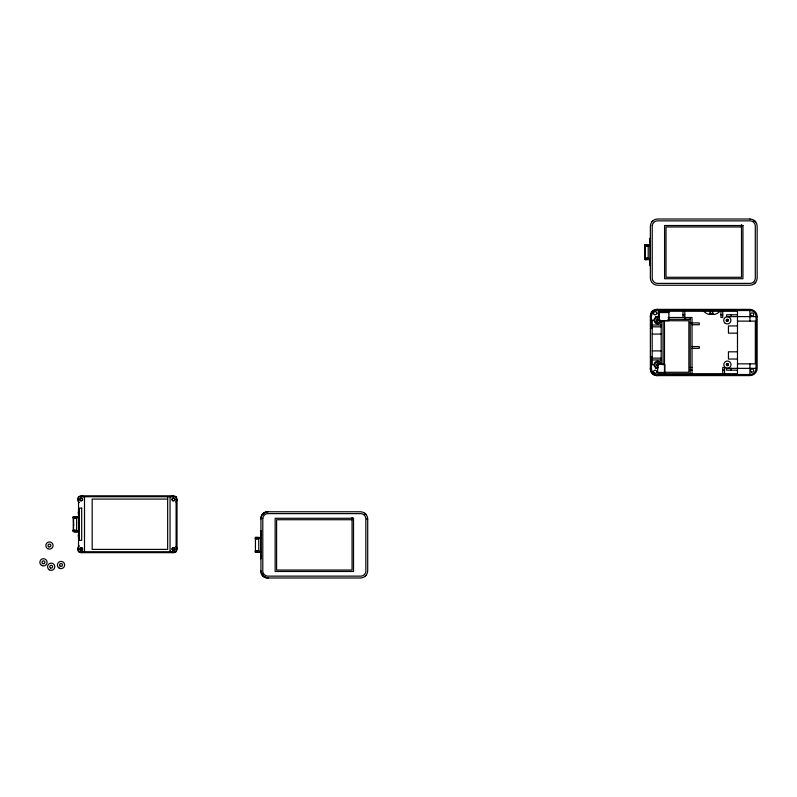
<?xml version="1.0" encoding="UTF-8"?>
<svg xmlns="http://www.w3.org/2000/svg" width="797" height="797" viewBox="0 0 797 797"><rect width="100%" height="100%" fill="white"/><g stroke="black" fill="none" stroke-linecap="round" stroke-linejoin="round"><path stroke-width="1.2" d="M659.418 320.673L659.418 311.189L668.902 311.189L668.902 320.673L659.418 320.673L688.867 320.783L688.867 372.289L664.469 372.289L664.469 320.783M655.801 317.206L655.801 316.608L658.511 316.608L658.511 311.189L737.484 311.189L737.484 373.793L657.615 373.793M260.928 531.868L260.928 531.001M650.372 239.11L650.183 238.203L650.372 265.999M78.514 511.903C78.544 516.267 78.574 509.881 78.514 513.079M78.514 534.608L78.554 536.341M260.699 532.655L260.659 535.116L260.749 532.466M650.143 240.136L650.093 241.511L650.113 239.339L650.143 241.591L650.143 239.698L650.143 240.425M650.143 264.634L650.093 261.884L650.113 264.793M78.514 535.245L78.514 536.341M260.699 557.053L260.659 555.619L260.669 557.661L260.749 556.854M78.514 534.717L78.554 536.222M260.669 533.582L260.699 532.705L260.749 534.498L260.699 533.313M260.928 531.589L260.749 531.061L260.749 558.797L260.928 557.89M650.093 239.11L650.372 238.582M78.514 513.358L78.514 512.381L78.604 512.939M260.749 557.89L260.928 558.617M260.749 533.303L260.749 532.775M78.514 511.086L78.514 510.419M78.554 513.587L78.514 513.627M78.554 535.803L78.514 534.847M260.699 556.824L260.699 554.712L260.749 556.595M650.183 263.697L650.093 262.731L650.143 264.494L650.113 262.472M78.514 513.866L78.514 514.374L78.514 513.746M650.113 241.979L650.113 241.401M78.524 536.481L78.524 537.019L78.514 536.461M260.749 534.608L260.659 535.116L260.749 534.498M73.523 520.75L73.523 520.222M73.523 522.005L73.523 521.467M73.593 522.762L73.593 523.27L73.593 522.702M73.593 524.018L73.593 524.526L73.593 523.958M73.593 525.273L73.593 525.781L73.593 525.203M73.473 528.202L73.593 527.714L73.593 528.242M73.473 529.457L73.593 528.959L73.593 529.527M645.181 248.265L645.112 248.126M645.181 252.161L645.181 251.902M645.181 253.625L645.181 253.157M645.181 254.661L645.181 254.412M645.112 256.026L645.181 255.658M650.372 265.889L650.372 238.472M650.113 238.343L650.143 239.11L650.372 238.253M73.593 526.638L73.593 526.996M645.112 257.301L645.181 256.913M78.783 537.337L78.783 538.085L78.783 537.248M78.783 537.596L78.554 538.134L78.783 537.527M650.143 265.271L650.372 265.67M73.593 522.025L73.593 521.447M260.699 532.276L260.928 531.46M260.659 538.025L255.458 537.895L255.458 539.24M76.612 518.15L73.274 517.911L76.612 517.881L76.612 530.712M648.2 246.034L644.853 245.725L648.2 245.775M78.514 531.45C74.27 533.402 70.206 529.547 76.612 530.453M255.458 537.577L260.659 537.666L255.458 537.407L255.419 552.301L260.659 552.311L255.458 552.341L255.458 550.508M648.2 258.477L644.853 258.826L650.093 259.224L644.903 259.553L650.093 259.423M73.274 518.1L76.612 518.01M78.783 537.826L78.524 537.248M255.419 538.642L258.756 538.652M73.274 517.911L73.314 517.253L78.514 517.133M78.604 512.521L78.524 512.242M73.593 520.381L73.593 520.202M73.523 525.721L73.593 525.522M73.523 519.495L73.523 518.967M78.554 535.385L78.604 535.534M260.749 555.888L260.669 554.682L260.749 555.758M650.113 264.365L650.093 263.697M644.903 245.635L650.093 245.406M73.593 519.485L73.593 518.947M645.181 246.901L645.181 247.409L645.112 246.871M645.181 249.401L645.181 249.909L645.112 249.361M645.181 250.656L645.181 251.165L645.112 250.607M645.181 249.65L645.181 249.521M645.181 250.906L645.181 250.766M260.749 556.555L260.749 556.027M260.928 531.33L260.699 531.868M175.958 551.584L176.535 550.837M73.314 516.775L78.514 516.765L73.274 516.894L73.314 531.699L78.514 531.699M255.458 537.417L260.659 537.407M650.093 259.593L644.903 259.583L644.853 244.709L650.093 244.659M262.432 514.593L263.767 513.258M651.866 221.845L653.201 220.51M366.212 575.155L364.877 576.49M755.656 282.407L754.321 283.742M78.524 511.993L78.554 511.654M644.903 244.659L650.093 245.018M260.928 531.23L260.749 531.868M255.419 538.483L258.756 538.523L258.756 551.474M73.314 516.934L78.514 517.024M644.903 244.818L650.093 244.908M650.143 262.133L650.113 261.954M644.903 245.018L650.093 245.277M255.419 538.862L258.756 538.792M657.923 365.853L656.429 364.996L657.923 364.139M712.737 313.39L713.036 313.38A11.297 11.297 0 0 1 709.42 313.181L710.476 313.351M741.499 226.966L666.023 226.966L666.023 277.276L741.499 277.276L741.499 224.615M644.853 245.556L650.093 245.556M644.853 245.904L648.2 245.904M644.903 257.76L644.903 258.646L650.093 258.696M644.853 258.208L648.2 258.208M644.853 258.358L648.2 258.348M650.093 258.836L644.903 258.836M650.093 258.975L644.853 258.955M651.458 356.588L651.458 368.363A6.147 6.147 0 0 0 657.605 374.51L749.917 374.51A6.147 6.147 0 0 0 756.064 368.363L756.064 316.608A6.147 6.147 0 0 0 750.724 310.521L657.605 310.461A6.147 6.147 0 0 0 651.458 316.608L651.458 328.394M668.902 312.544L659.428 312.544L659.428 311.189M657.824 313.211L658.501 313.211M682.999 314.795L684.802 314.795M720.946 314.795L722.759 314.795M737.484 314.795L726.645 314.795L726.645 316.608L757.15 316.608L757.15 368.363A7.233 7.233 0 0 1 749.917 375.596L656.698 375.596A6.326 6.326 0 0 1 650.372 369.27L650.372 315.702A6.326 6.326 0 0 1 656.698 309.375L749.917 309.375A7.233 7.233 0 0 1 757.15 316.608M668.155 317.505L692.035 317.505L692.035 373.793M667.866 319.318L690.222 319.318M683.985 319.428L688.867 319.428M737.484 321.121L755.347 321.121L755.347 363.85L737.484 363.85M690.222 322.934L699.258 322.934L699.258 324.738L692.035 324.738M652.185 325.027L661.221 325.027M737.484 325.933L728.448 325.933L728.448 333.156L737.484 333.156M652.185 326.84L661.221 326.84M650.372 328.394L652.185 328.394M652.185 334.063L661.221 334.063M692.035 346.556L699.258 346.556L699.258 348.359L692.035 348.359M652.185 350.909L661.221 350.909M737.484 351.816L728.448 351.816L728.448 359.039L737.484 359.039M650.372 356.588L652.185 356.588M652.185 358.142L661.221 358.142M652.185 359.945L661.221 359.945M657.605 369.001L657.605 364.299L664.837 364.299L664.837 373.793M654.078 364.747L652.185 364.727L652.185 320.225L654.078 320.264M690.222 367.467L692.035 367.467M756.064 368.363L726.645 368.363L726.645 370.177L737.484 370.177M690.222 370.177L692.035 370.177M722.759 370.177L724.563 370.177M664.837 372.428L657.615 372.428L657.605 364.299M81.234 495.824L173.407 495.824M167.659 499.081L92.183 499.081L92.183 549.392L167.659 549.392L167.659 496.73M73.274 517.373L78.514 517.383M73.274 517.542L78.514 517.522L73.274 517.642M366.62 518.996L367.706 518.996L367.706 570.762A7.233 7.233 0 0 1 360.483 577.984L267.264 577.984A6.326 6.326 0 0 1 260.938 571.658L260.938 518.09A6.326 6.326 0 0 1 267.264 511.764L360.483 511.764A7.233 7.233 0 0 1 367.706 518.996M352.055 519.724L276.589 519.724L276.589 570.034L352.055 570.034L352.055 517.373M73.314 529.866L73.274 530.563M73.274 530.324L76.612 530.324M73.314 530.762L76.612 530.583M73.274 530.802L78.514 530.802M78.514 530.951L73.274 530.941M78.514 531.22L73.274 531.201L78.514 531.34M260.659 538.164L255.419 538.184L260.659 538.304M255.458 550.916L258.756 550.966M255.458 551.036L258.756 551.096M255.458 551.235L258.756 551.225M260.659 551.444L255.458 551.404M255.458 551.594L260.659 551.594M255.458 551.723L260.659 551.723M255.458 551.982L260.659 551.863M255.458 552.092L260.659 552.092M81.234 552.65L173.407 552.65M754.321 220.51L755.656 221.845M364.877 513.258L366.212 514.593M263.767 576.49L262.432 575.155M176.535 547.22L175.958 546.473A3.616 3.616 0 0 1 175.609 551.903A3.616 3.616 0 0 1 170.279 550.837M749.887 310.461L749.957 321.121M749.957 363.85L749.917 374.51M731.158 314.795L731.158 316.608M731.158 368.363L731.158 370.177M724.563 373.793L724.563 367.467L722.759 367.467L722.759 373.793M722.759 311.189L722.759 317.505L720.946 317.505L720.946 311.189M712.737 311.189L712.737 314.377M710.476 311.189L710.476 314.377M690.222 317.505L690.222 373.793M684.802 311.189L684.802 319.318M682.999 311.189L682.999 317.505M663.024 320.553L663.024 364.996M658.511 311.189L658.511 316.608M655.801 367.786L655.801 368.363L657.605 368.363A3.616 3.616 0 0 1 655.891 367.855L655.144 367.278A3.616 3.616 0 0 1 655.891 361.599A3.616 3.616 0 0 1 661.191 363.791L661.191 321.201A3.616 3.616 0 0 1 655.891 323.393A3.616 3.616 0 0 1 655.134 317.714L655.891 317.136A3.616 3.616 0 0 1 659.508 317.136M648.2 245.526L648.2 258.895M177.024 499.44L177.024 549.033M170.05 496.73L170.05 551.743M84.502 496.73L84.502 551.743M268.161 577.984A7.233 7.233 0 0 1 260.938 570.762M260.938 518.996A7.233 7.233 0 0 1 268.161 511.764M263.757 513.686A2.71 2.71 0 0 1 264.973 512.979M265.67 576.869A2.71 2.71 0 0 1 263.757 576.072M263.329 575.504A2.71 2.71 0 0 1 263.05 574.856M262.691 573.92A6.326 6.326 0 0 1 262.323 573.182M364.428 514.055A6.326 6.326 0 0 1 364.956 514.523M753.285 220.889A6.326 6.326 0 0 1 753.862 221.297M719.96 311.189A10.959 10.959 0 0 1 714.849 314.377L708.812 314.377A10.959 10.959 0 0 1 703.691 311.189M657.605 375.596A7.233 7.233 0 0 1 653.201 374.102L651.866 372.767A7.233 7.233 0 0 1 650.372 368.363M650.372 316.608A7.233 7.233 0 0 1 657.605 309.375M657.963 365.933A1.086 1.086 0 0 1 656.439 365.454A1.086 1.086 0 0 1 657.057 363.98A1.086 1.086 0 0 1 658.471 364.717M658.123 367.616A2.71 2.71 0 0 1 654.805 365.693A2.71 2.71 0 0 1 656.718 362.376A2.71 2.71 0 0 1 660.046 364.299M660.135 319.995A2.71 2.71 0 0 1 656.718 322.616A2.71 2.71 0 0 1 655.074 318.641A2.71 2.71 0 0 1 659.338 318.083M652.763 311.856A2.71 2.71 0 0 1 653.759 310.86M654.407 374.381A2.71 2.71 0 0 1 652.494 372.468M84.362 550.837A3.616 3.616 0 0 1 78.674 551.584A3.616 3.616 0 0 1 79.431 545.905M170.847 496.88A3.616 3.616 0 0 1 175.958 496.88A3.616 3.616 0 0 1 175.958 501.99M79.431 502.568A3.616 3.616 0 0 1 78.365 497.238A3.616 3.616 0 0 1 83.785 496.88M262.791 518.289L262.791 571.469A5.42 5.42 0 0 0 267.453 576.131L361.19 576.131A5.42 5.42 0 0 0 365.853 571.469L365.853 518.289A5.42 5.42 0 0 0 361.19 513.627L267.453 513.627A5.42 5.42 0 0 0 262.791 518.289M652.235 225.531L652.235 278.711A5.42 5.42 0 0 0 656.897 283.373L750.625 283.373A5.42 5.42 0 0 0 755.297 278.711L755.297 225.531A5.42 5.42 0 0 0 750.625 220.869L656.897 220.869A5.42 5.42 0 0 0 652.235 225.531M656.469 319.736C657.684 323.532 659.418 317.057 656.469 319.736M726.346 320.095C727.571 323.891 729.305 317.415 726.346 320.095M726.466 364.378C727.681 368.174 729.414 361.699 726.466 364.378M749.917 219.016L657.605 219.016A7.233 7.233 0 0 0 650.372 226.238L650.372 278.004A7.233 7.233 0 0 0 657.605 285.236L749.917 285.236A7.233 7.233 0 0 0 757.15 278.004L757.15 226.238A7.233 7.233 0 0 0 749.917 219.016M742.943 225.521L664.578 225.521L664.578 278.721L742.943 278.721L742.943 225.521M176.117 496.73L78.524 496.73L78.524 551.743L176.117 551.743L176.117 496.73M81.683 508.147L79.391 508.147L79.391 540.316L81.683 540.316L81.683 508.147M353.509 518.279L275.144 518.279L275.144 571.479L353.509 571.479L353.509 518.279M656.877 320.932A1.086 1.086 0 0 0 658.511 319.995A1.086 1.086 0 0 0 656.877 319.059A1.086 1.086 0 0 0 656.877 320.932M724.752 322.905A3.616 3.616 0 0 0 730.799 321.291A3.616 3.616 0 0 0 726.376 316.857A3.616 3.616 0 0 0 724.752 322.905M726.545 321.121A1.086 1.086 0 0 0 728.358 320.633A1.086 1.086 0 0 0 727.033 319.308A1.086 1.086 0 0 0 726.545 321.121M725.619 367.766A3.616 3.616 0 0 0 731.038 364.637A3.616 3.616 0 0 0 725.619 361.509A3.616 3.616 0 0 0 725.619 367.766M726.884 365.574A1.086 1.086 0 0 0 728.508 364.637A1.086 1.086 0 0 0 726.884 363.691A1.086 1.086 0 0 0 726.884 365.574M751.302 371.91A1.584 1.584 0 0 0 753.673 370.535A1.584 1.584 0 0 0 751.302 369.17A1.584 1.584 0 0 0 751.302 371.91M654.327 314.576A1.584 1.584 0 0 0 656.698 313.211A1.584 1.584 0 0 0 654.327 311.836A1.584 1.584 0 0 0 654.327 314.576M751.322 315.801A1.584 1.584 0 0 0 753.693 314.436A1.584 1.584 0 0 0 751.322 313.062A1.584 1.584 0 0 0 751.322 315.801M653.998 372.876A1.584 1.584 0 0 0 656.638 372.169A1.584 1.584 0 0 0 654.706 370.236A1.584 1.584 0 0 0 653.998 372.876M41.653 565.442A3.616 3.616 0 0 0 47.083 562.313A3.616 3.616 0 0 0 41.653 559.185A3.616 3.616 0 0 0 41.653 565.442M42.739 563.569A1.445 1.445 0 0 0 44.911 562.313A1.445 1.445 0 0 0 42.739 561.058A1.445 1.445 0 0 0 42.739 563.569M80.646 550.05A1.176 1.176 0 0 0 82.41 549.033A1.176 1.176 0 0 0 80.646 548.017A1.176 1.176 0 0 0 80.646 550.05M172.819 500.456A1.176 1.176 0 0 0 174.583 499.44A1.176 1.176 0 0 0 172.819 498.424A1.176 1.176 0 0 0 172.819 500.456M172.819 550.05A1.176 1.176 0 0 0 174.583 549.033A1.176 1.176 0 0 0 172.819 548.017A1.176 1.176 0 0 0 172.819 550.05M80.646 500.456A1.176 1.176 0 0 0 82.41 499.44A1.176 1.176 0 0 0 80.646 498.424A1.176 1.176 0 0 0 80.646 500.456M80.208 550.05A1.445 1.445 0 0 0 82.629 549.402A1.445 1.445 0 0 0 80.856 547.639A1.445 1.445 0 0 0 80.208 550.05M80.507 500.695A1.445 1.445 0 0 0 82.679 499.44A1.445 1.445 0 0 0 80.507 498.185A1.445 1.445 0 0 0 80.507 500.695M172.68 500.695A1.445 1.445 0 0 0 174.852 499.44A1.445 1.445 0 0 0 172.68 498.185A1.445 1.445 0 0 0 172.68 500.695M172.68 550.279A1.445 1.445 0 0 0 174.852 549.033A1.445 1.445 0 0 0 172.68 547.778A1.445 1.445 0 0 0 172.68 550.279M47.661 548.665A3.616 3.616 0 0 0 53.08 545.537A3.616 3.616 0 0 0 47.661 542.398A3.616 3.616 0 0 0 47.661 548.665M48.737 546.782A1.445 1.445 0 0 0 50.908 545.537A1.445 1.445 0 0 0 48.737 544.281A1.445 1.445 0 0 0 48.737 546.782M59.227 568.141A3.616 3.616 0 0 0 64.657 565.003A3.616 3.616 0 0 0 59.227 561.875A3.616 3.616 0 0 0 59.227 568.141M60.014 566.029A1.445 1.445 0 0 0 62.435 565.382A1.445 1.445 0 0 0 60.662 563.609A1.445 1.445 0 0 0 60.014 566.029M49.384 569.855A3.616 3.616 0 0 0 54.804 566.727A3.616 3.616 0 0 0 49.384 563.589A3.616 3.616 0 0 0 49.384 569.855M50.47 567.972A1.445 1.445 0 0 0 52.632 566.727A1.445 1.445 0 0 0 50.47 565.471A1.445 1.445 0 0 0 50.47 567.972"/></g></svg>
